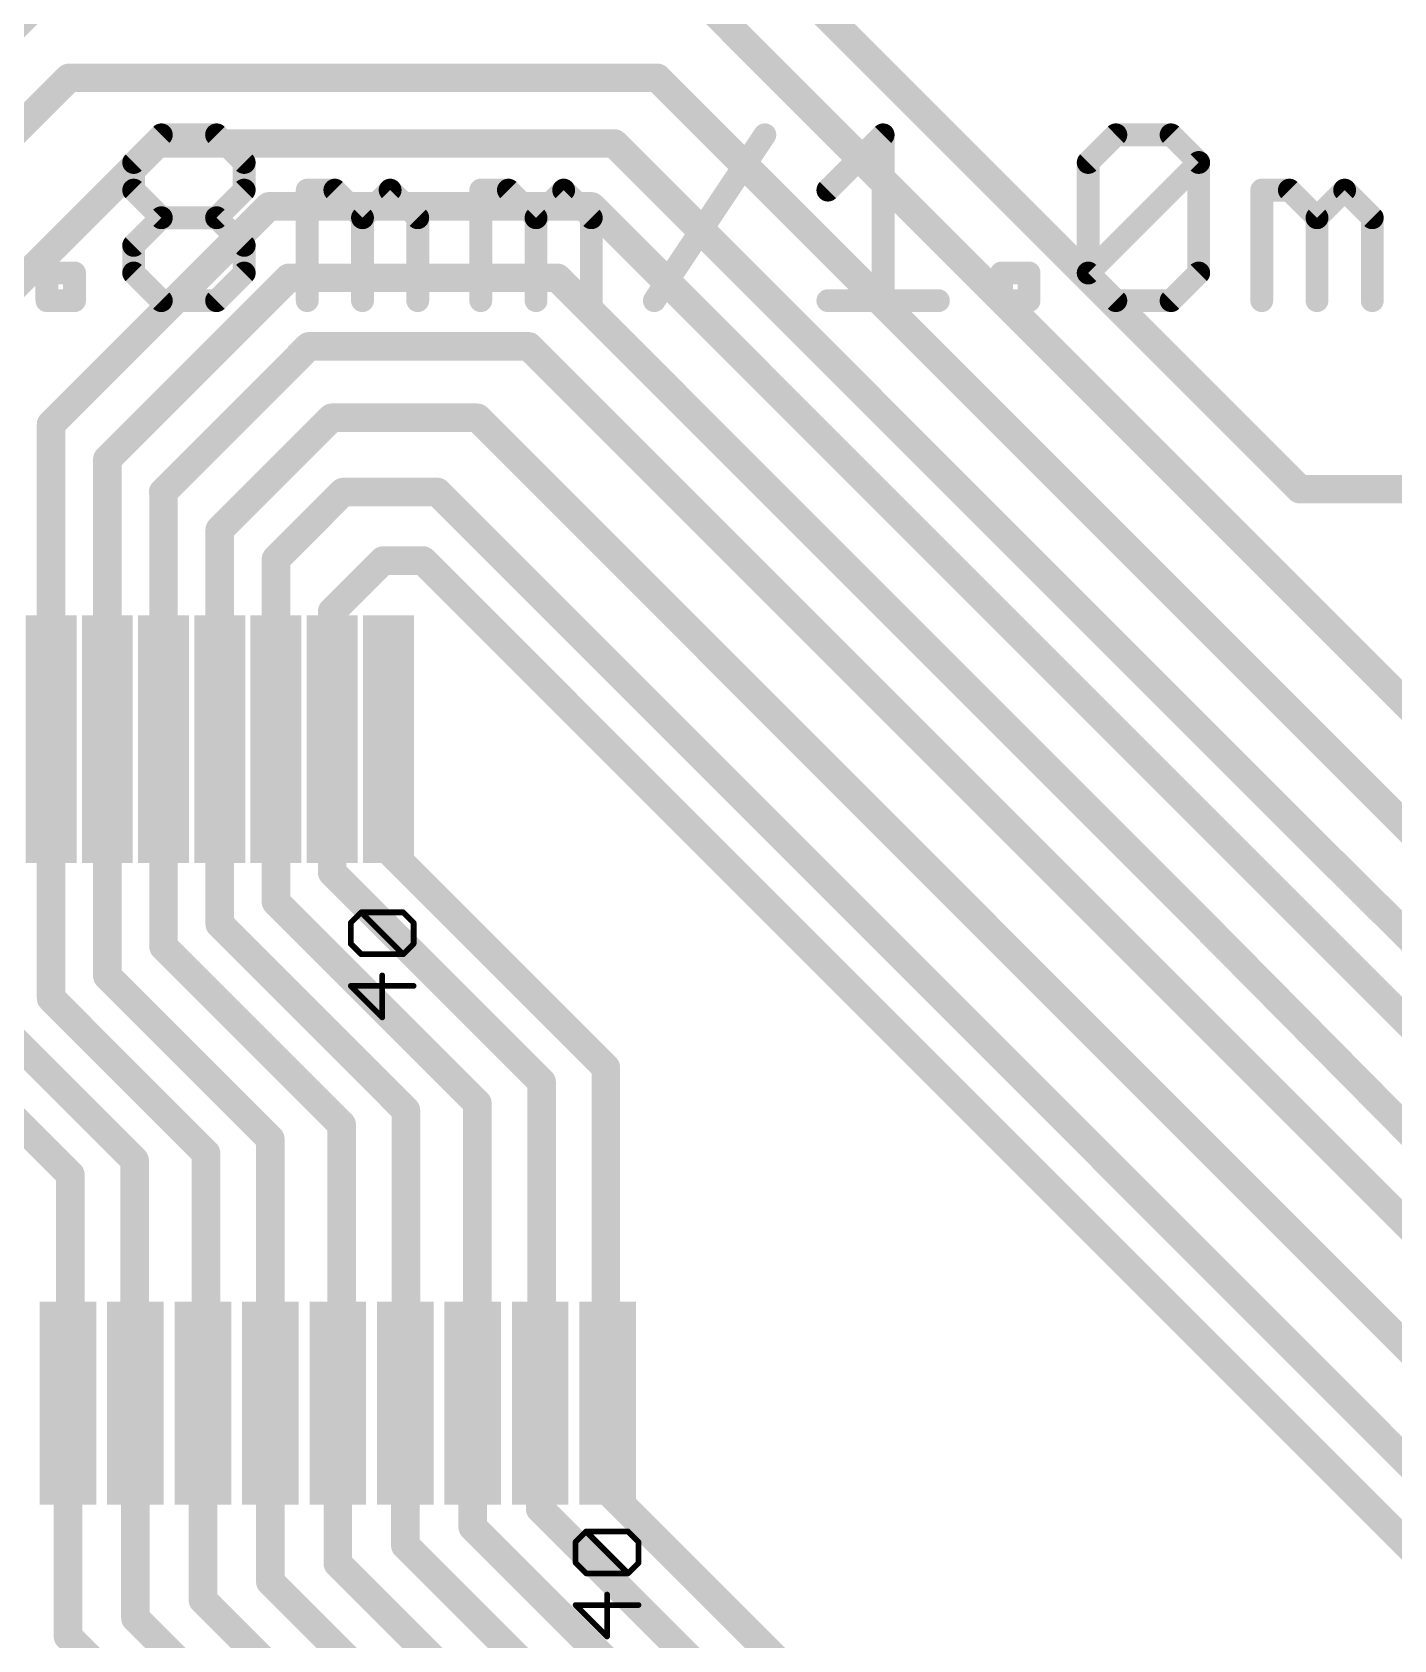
# Model space of a CAD drawing. Extents: x -28 to 28, y -5.2 to 53.3.
# Drawn here: x 6.58 to 18.69, y 17.71 to 32 of the extents above; entities that cross this region are included whole.
import ezdxf

# ---------------------------------------------------------------- set-up
doc = ezdxf.new("R2010")
doc.units = 0
for name, color, linetype in [('1', 12, 'CONTINUOUS'), ('21', 40, 'CONTINUOUS'), ('29', 253, 'CONTINUOUS')]:
    doc.layers.add(name, color=color, linetype=linetype)

# ---------------------------------------------------------------- blocks, each defined once
blk = doc.blocks.new('RECT')
blk.add_solid([(-0.5, -0.5), (0.5, -0.5), (-0.5, 0.5), (0.5, 0.5)])

msp = doc.modelspace()

# ---------------------------------------------------------------- linework, layer by layer
at = {"layer": '1', "const_width": 0.254}
for points in [[(12.954, 32.8422), (17.8562, 27.94)], [(5.3721, 31.0007), (6.6294, 32.258)], [(12.573, 32.258), (19.431, 25.4)], [(5.9055, 30.5943), (6.9088, 31.5976)], [(6.9088, 31.5976), (12.1412, 31.5976)], [(12.1412, 31.5976), (20.8788, 22.86)], [(6.3373, 29.6545), (7.6962, 31.0134)], [(7.6962, 31.0134), (11.7602, 31.0134)], [(11.7602, 31.0134), (18.034, 24.7396)], [(6.8072, 28.575), (8.6868, 30.4546)], [(8.6868, 30.4546), (11.557, 30.4546)], [(11.557, 30.4546), (24.1046, 17.907)], [(7.3406, 28.2956), (8.8646, 29.8196)], [(8.8646, 29.8196), (11.2522, 29.8196)], [(11.2522, 29.8196), (16.9164, 24.1554)], [(7.747, 27.9146), (9.0424, 29.21)], [(9.0424, 29.21), (10.9982, 29.21)], [(10.9982, 29.21), (24.765, 15.4432)], [(6.75, 28.5178), (6.8072, 28.575)], [(6.75, 25.7175), (6.75, 28.5178)], [(6.8072, 28.575), (6.7818, 28.5496)], [(8.25, 27.5794), (9.2456, 28.575)], [(9.2456, 28.575), (10.541, 28.575)], [(10.541, 28.575), (24.13, 14.986)], [(7.25, 28.205), (7.3406, 28.2956)], [(7.25, 25.7175), (7.25, 28.205)], [(7.3406, 28.2956), (7.3152, 28.2702)], [(7.75, 27.9116), (7.747, 27.9146)], [(7.75, 25.7175), (7.75, 27.9116)], [(8.7884, 27.3558), (9.3472, 27.9146)], [(9.3472, 27.9146), (10.1854, 27.9146)], [(10.1854, 27.9146), (23.495, 14.605)], [(17.8562, 27.94), (26.67, 27.94)], [(8.25, 25.7175), (8.25, 27.5794)], [(8.75, 27.3174), (8.7884, 27.3558)], [(8.7884, 27.3558), (8.763, 27.3304)], [(8.75, 25.7175), (8.75, 27.3174)], [(9.25, 26.8522), (9.7028, 27.305)], [(9.7028, 27.305), (10.0584, 27.305)], [(10.0584, 27.305), (22.606, 14.7574)], [(9.25, 25.7175), (9.25, 26.8522)], [(6.75, 23.4125), (6.75, 25.7175)], [(7.25, 23.611), (7.25, 25.7175)], [(7.75, 23.873), (7.75, 25.7175)], [(8.25, 24.0715), (8.25, 25.7175)], [(8.75, 24.27), (8.75, 25.7175)], [(9.25, 25.7175), (9.2329, 25.7175)], [(9.25, 24.532), (9.25, 25.7175)], [(9.75, 24.7305), (9.75, 25.7175)], [(11.684, 22.7965), (9.75, 24.7305)], [(18.034, 24.7396), (21.336, 21.463)], [(11.1125, 22.6695), (9.25, 24.532)], [(10.541, 22.479), (8.75, 24.27)], [(9.906, 22.4155), (8.25, 24.0715)], [(16.9164, 24.1554), (24.2824, 16.7132)], [(9.3345, 22.2885), (7.75, 23.873)], [(8.6995, 22.1615), (7.25, 23.611)], [(8.128, 22.0345), (6.75, 23.4125)], [(7.493, 21.971), (6.25, 23.214)], [(6.9215, 21.844), (5.75, 23.0155)], [(11.684, 19.812), (11.684, 22.7965)], [(11.1125, 19.8245), (11.1125, 22.6695)], [(10.541, 19.8755), (10.541, 22.479)], [(9.906, 19.939), (9.906, 22.4155)], [(9.3345, 19.812), (9.3345, 22.2885)], [(8.128, 19.812), (8.128, 22.0345)], [(8.6995, 19.812), (8.6995, 22.1615)], [(7.493, 19.812), (7.493, 21.971)], [(6.9215, 19.8335), (6.9215, 21.844)], [(9.9, 19.933), (9.906, 19.939)], [(9.9, 19.812), (9.9, 19.933)], [(6.9, 19.812), (6.9215, 19.8335)], [(6.9, 17.738), (6.9, 19.812)], [(7.5, 19.812), (7.493, 19.812)], [(7.5, 17.9), (7.5, 19.812)], [(8.1, 18.062), (8.1, 19.812)], [(8.1, 19.812), (8.1, 19.713)], [(8.1, 19.812), (8.128, 19.812)], [(8.7, 19.812), (8.6995, 19.812)], [(8.7, 18.224), (8.7, 19.812)], [(8.7, 19.812), (8.7, 19.749)], [(9.3, 19.7775), (9.271, 19.7485)], [(9.3, 18.386), (9.3, 19.812)], [(9.3, 19.812), (9.3, 19.7775)], [(9.3, 19.7775), (9.3345, 19.812)], [(9.9, 18.548), (9.9, 19.812)], [(9.9, 19.812), (9.9, 19.679)], [(10.5, 19.8345), (10.541, 19.8755)], [(10.5, 19.812), (10.5, 19.8345)], [(10.5, 18.71), (10.5, 19.812)], [(11.1, 19.812), (11.1125, 19.8245)], [(11.1, 18.872), (11.1, 19.812)], [(11.7, 19.812), (11.684, 19.812)], [(11.7, 19.034), (11.7, 19.812)], [(8.1, 19.713), (8.128, 19.685)], [(9.9, 19.679), (9.906, 19.685)], [(11.7, 19.034), (11.684, 19.05)], [(13.65, 17.084), (11.7, 19.034)], [(12.954, 17.018), (11.1, 18.872)], [(12.25, 16.96), (10.5, 18.71)], [(11.557, 16.891), (9.9, 18.548)], [(10.795, 16.891), (9.3, 18.386)], [(10.16, 16.764), (8.7, 18.224)], [(9.525, 16.637), (8.1, 18.062)], [(8.763, 16.637), (7.5, 17.9)], [(8.05, 16.588), (6.9, 17.738)]]:
    msp.add_lwpolyline(points, dxfattribs=at)
at = {"layer": '1', "const_width": 0.127}
for points in [[(6.9088, 31.6611, 1), (6.9088, 31.5341)], [(6.9537, 31.5527, 1), (6.8639, 31.6425)], [(12.1861, 31.6425, 1), (12.0963, 31.5527)], [(12.1412, 31.5341, 1), (12.1412, 31.6611)], [(7.6962, 31.0769, 1), (7.6962, 30.9499)], [(7.7411, 30.9685, 1), (7.6513, 31.0583)], [(11.8051, 31.0583, 1), (11.7153, 30.9685)], [(11.7602, 30.9499, 1), (11.7602, 31.0769)], [(8.6868, 30.5181, 1), (8.6868, 30.3911)], [(8.7317, 30.4097, 1), (8.6419, 30.4995)], [(11.6019, 30.4995, 1), (11.5121, 30.4097)], [(11.557, 30.3911, 1), (11.557, 30.5181)], [(8.8646, 29.8831, 1), (8.8646, 29.7561)], [(8.9095, 29.7747, 1), (8.8197, 29.8645)], [(11.2971, 29.8645, 1), (11.2073, 29.7747)], [(11.2522, 29.7561, 1), (11.2522, 29.8831)], [(9.0424, 29.2735, 1), (9.0424, 29.1465)], [(9.0873, 29.1651, 1), (8.9975, 29.2549)], [(11.0431, 29.2549, 1), (10.9533, 29.1651)], [(10.9982, 29.1465, 1), (10.9982, 29.2735)], [(6.8135, 28.5178, 1), (6.6865, 28.5178)], [(6.7051, 28.5627, 1), (6.7949, 28.4729)], [(6.7369, 28.5945, 1), (6.8267, 28.5047)], [(6.7623, 28.6199, 1), (6.8521, 28.5301)], [(6.8521, 28.5301, 1), (6.7623, 28.6199)], [(6.8521, 28.5301, 1), (6.7623, 28.6199)], [(9.2456, 28.6385, 1), (9.2456, 28.5115)], [(9.2905, 28.5301, 1), (9.2007, 28.6199)], [(10.5859, 28.6199, 1), (10.4961, 28.5301)], [(10.541, 28.5115, 1), (10.541, 28.6385)], [(7.3135, 28.205, 1), (7.1865, 28.205)], [(7.2051, 28.2499, 1), (7.2949, 28.1601)], [(7.2703, 28.3151, 1), (7.3601, 28.2253)], [(7.2957, 28.3405, 1), (7.3855, 28.2507)], [(7.3855, 28.2507, 1), (7.2957, 28.3405)], [(7.3855, 28.2507, 1), (7.2957, 28.3405)], [(7.7919, 27.9595, 1), (7.7021, 27.8697)], [(7.7021, 27.9595, 1), (7.7919, 27.8697)], [(7.8135, 27.9116, 1), (7.6865, 27.9116)], [(9.3472, 27.9781, 1), (9.3472, 27.8511)], [(9.3921, 27.8697, 1), (9.3023, 27.9595)], [(10.2303, 27.9595, 1), (10.1405, 27.8697)], [(10.1854, 27.8511, 1), (10.1854, 27.9781)], [(17.8562, 28.0035, 1), (17.8562, 27.8765)], [(17.8113, 27.8951, 1), (17.9011, 27.9849)], [(7.7051, 27.8667, 1), (7.7949, 27.9565)], [(8.3135, 27.5794, 1), (8.1865, 27.5794)], [(8.2051, 27.6243, 1), (8.2949, 27.5345)], [(8.7435, 27.4007, 1), (8.8333, 27.3109)], [(8.8333, 27.3109, 1), (8.7435, 27.4007)], [(8.8333, 27.3109, 1), (8.7435, 27.4007)], [(8.8135, 27.3174, 1), (8.6865, 27.3174)], [(8.7051, 27.3623, 1), (8.7949, 27.2725)], [(8.7181, 27.3753, 1), (8.8079, 27.2855)], [(9.7028, 27.3685, 1), (9.7028, 27.2415)], [(9.7477, 27.2601, 1), (9.6579, 27.3499)], [(10.1033, 27.3499, 1), (10.0135, 27.2601)], [(10.0584, 27.2415, 1), (10.0584, 27.3685)], [(9.3135, 26.8522, 1), (9.1865, 26.8522)], [(9.2051, 26.8971, 1), (9.2949, 26.8073)], [(6.8135, 25.7175, 1), (6.6865, 25.7175)], [(6.6865, 25.7175, 1), (6.8135, 25.7175)], [(7.3135, 25.7175, 1), (7.1865, 25.7175)], [(7.1865, 25.7175, 1), (7.3135, 25.7175)], [(7.8135, 25.7175, 1), (7.6865, 25.7175)], [(7.6865, 25.7175, 1), (7.8135, 25.7175)], [(8.3135, 25.7175, 1), (8.1865, 25.7175)], [(8.1865, 25.7175, 1), (8.3135, 25.7175)], [(8.8135, 25.7175, 1), (8.6865, 25.7175)], [(8.6865, 25.7175, 1), (8.8135, 25.7175)], [(9.2329, 25.781, 1), (9.2329, 25.654)], [(9.3135, 25.7175, 1), (9.1865, 25.7175)], [(9.1865, 25.7175, 1), (9.3135, 25.7175)], [(9.25, 25.654, 1), (9.25, 25.781)], [(9.8135, 25.7175, 1), (9.6865, 25.7175)], [(9.7949, 24.7754, 1), (9.7051, 24.6856)], [(9.6865, 24.7305, 1), (9.8135, 24.7305)], [(18.0787, 24.7847, 1), (17.9893, 24.6945)], [(17.9891, 24.6947, 1), (18.0789, 24.7845)], [(9.2949, 24.5769, 1), (9.2051, 24.4871)], [(9.1865, 24.532, 1), (9.3135, 24.532)], [(8.7949, 24.3149, 1), (8.7051, 24.2251)], [(8.6865, 24.27, 1), (8.8135, 24.27)], [(8.2949, 24.1164, 1), (8.2051, 24.0266)], [(16.9615, 24.2001, 1), (16.8713, 24.1107)], [(16.8715, 24.1105, 1), (16.9613, 24.2003)], [(8.1865, 24.0715, 1), (8.3135, 24.0715)], [(7.7949, 23.9179, 1), (7.7051, 23.8281)], [(7.6865, 23.873, 1), (7.8135, 23.873)], [(7.2949, 23.6559, 1), (7.2051, 23.5661)], [(7.1865, 23.611, 1), (7.3135, 23.611)], [(6.7949, 23.4574, 1), (6.7051, 23.3676)], [(6.6865, 23.4125, 1), (6.8135, 23.4125)], [(11.7475, 22.7965, 1), (11.6205, 22.7965)], [(11.6391, 22.7516, 1), (11.7289, 22.8414)], [(11.176, 22.6695, 1), (11.049, 22.6695)], [(11.0676, 22.6246, 1), (11.1574, 22.7144)], [(10.6045, 22.479, 1), (10.4775, 22.479)], [(9.9695, 22.4155, 1), (9.8425, 22.4155)], [(9.8611, 22.3706, 1), (9.9509, 22.4604)], [(10.4961, 22.4341, 1), (10.5859, 22.5239)], [(9.398, 22.2885, 1), (9.271, 22.2885)], [(9.2896, 22.2436, 1), (9.3794, 22.3334)], [(8.1915, 22.0345, 1), (8.0645, 22.0345)], [(8.763, 22.1615, 1), (8.636, 22.1615)], [(8.6546, 22.1166, 1), (8.7444, 22.2064)], [(7.5565, 21.971, 1), (7.4295, 21.971)], [(7.4481, 21.9261, 1), (7.5379, 22.0159)], [(8.0831, 21.9896, 1), (8.1729, 22.0794)], [(6.985, 21.844, 1), (6.858, 21.844)], [(6.8766, 21.7991, 1), (6.9664, 21.8889)], [(9.9635, 19.933, 1), (9.8365, 19.933)], [(9.8551, 19.9779, 1), (9.9449, 19.8881)], [(9.9509, 19.8941, 1), (9.8611, 19.9839)], [(6.9635, 19.812, 1), (6.8365, 19.812)], [(6.8551, 19.8569, 1), (6.9449, 19.7671)], [(6.858, 19.8335, 1), (6.985, 19.8335)], [(6.9664, 19.7886, 1), (6.8766, 19.8784)], [(7.493, 19.8755, 1), (7.493, 19.7485)], [(7.4295, 19.812, 1), (7.5565, 19.812)], [(7.5635, 19.812, 1), (7.4365, 19.812)], [(7.5, 19.7485, 1), (7.5, 19.8755)], [(8.1635, 19.812, 1), (8.0365, 19.812)], [(8.1635, 19.812, 1), (8.0365, 19.812)], [(8.1, 19.8755, 1), (8.1, 19.7485)], [(8.0645, 19.812, 1), (8.1915, 19.812)], [(8.128, 19.7485, 1), (8.128, 19.8755)], [(8.6995, 19.8755, 1), (8.6995, 19.7485)], [(8.636, 19.812, 1), (8.763, 19.812)], [(8.7635, 19.812, 1), (8.6365, 19.812)], [(8.7635, 19.812, 1), (8.6365, 19.812)], [(8.7, 19.7485, 1), (8.7, 19.8755)], [(9.3635, 19.812, 1), (9.2365, 19.812)], [(9.3635, 19.812, 1), (9.2365, 19.812)], [(9.2551, 19.8224, 1), (9.3449, 19.7326)], [(9.3449, 19.7326, 1), (9.2551, 19.8224)], [(9.271, 19.812, 1), (9.398, 19.812)], [(9.3794, 19.7671, 1), (9.2896, 19.8569)], [(9.9635, 19.812, 1), (9.8365, 19.812)], [(9.9635, 19.812, 1), (9.8365, 19.812)], [(9.8365, 19.812, 1), (9.9635, 19.812)], [(9.8425, 19.939, 1), (9.9695, 19.939)], [(10.5635, 19.8345, 1), (10.4365, 19.8345)], [(10.4551, 19.8794, 1), (10.5449, 19.7896)], [(10.5635, 19.812, 1), (10.4365, 19.812)], [(10.4365, 19.812, 1), (10.5635, 19.812)], [(10.4775, 19.8755, 1), (10.6045, 19.8755)], [(10.5859, 19.8306, 1), (10.4961, 19.9204)], [(11.1635, 19.812, 1), (11.0365, 19.812)], [(11.0551, 19.8569, 1), (11.1449, 19.7671)], [(11.049, 19.8245, 1), (11.176, 19.8245)], [(11.1574, 19.7796, 1), (11.0676, 19.8694)], [(11.684, 19.8755, 1), (11.684, 19.7485)], [(11.6205, 19.812, 1), (11.7475, 19.812)], [(11.7635, 19.812, 1), (11.6365, 19.812)], [(11.7, 19.7485, 1), (11.7, 19.8755)], [(8.1449, 19.7579, 1), (8.0551, 19.6681)], [(8.0365, 19.713, 1), (8.1635, 19.713)], [(8.0831, 19.6401, 1), (8.1729, 19.7299)], [(8.6365, 19.749, 1), (8.7635, 19.749)], [(9.2261, 19.7934, 1), (9.3159, 19.7036)], [(9.2365, 19.7775, 1), (9.3635, 19.7775)], [(9.8551, 19.7239, 1), (9.9449, 19.6341)], [(9.8365, 19.679, 1), (9.9635, 19.679)], [(9.9509, 19.6401, 1), (9.8611, 19.7299)], [(11.7289, 19.0949, 1), (11.6391, 19.0051)], [(11.7449, 19.0789, 1), (11.6551, 18.9891)], [(11.6365, 19.034, 1), (11.7635, 19.034)], [(11.6551, 18.9891, 1), (11.7449, 19.0789)], [(11.1449, 18.9169, 1), (11.0551, 18.8271)], [(11.0365, 18.872, 1), (11.1635, 18.872)], [(10.5449, 18.7549, 1), (10.4551, 18.6651)], [(10.4365, 18.71, 1), (10.5635, 18.71)], [(9.9449, 18.5929, 1), (9.8551, 18.5031)], [(9.8365, 18.548, 1), (9.9635, 18.548)], [(9.3449, 18.4309, 1), (9.2551, 18.3411)], [(9.2365, 18.386, 1), (9.3635, 18.386)], [(8.7449, 18.2689, 1), (8.6551, 18.1791)], [(8.1449, 18.1069, 1), (8.0551, 18.0171)], [(8.6365, 18.224, 1), (8.7635, 18.224)], [(7.5449, 17.9449, 1), (7.4551, 17.8551)], [(8.0365, 18.062, 1), (8.1635, 18.062)], [(7.4365, 17.9, 1), (7.5635, 17.9)], [(6.9449, 17.7829, 1), (6.8551, 17.6931)], [(6.8365, 17.738, 1), (6.9635, 17.738)]]:
    msp.add_lwpolyline(points, format="xyb", dxfattribs=at)
at = {"layer": '21'}
for points, const_width in [([(7.4845, 30.8451), (7.7303, 31.0909)], 0.2032), ([(7.7303, 31.0909), (8.2217, 31.0909)], 0.2032), ([(8.2217, 31.0909), (8.4675, 30.8451)], 0.2032), ([(12.1153, 29.6164), (13.0983, 31.0909)], 0.2032), ([(13.6589, 30.5994), (14.1504, 31.0909)], 0.2032), ([(14.1504, 31.0909), (14.1504, 29.6164)], 0.2032), ([(15.9744, 30.8451), (16.2201, 31.0909)], 0.2032), ([(16.2201, 31.0909), (16.7116, 31.0909)], 0.2032), ([(16.7116, 31.0909), (16.9573, 30.8451)], 0.2032), ([(7.4845, 30.5994), (7.4845, 30.8451)], 0.2032), ([(8.4675, 30.8451), (8.4675, 30.5994)], 0.2032), ([(15.9744, 29.8621), (15.9744, 30.8451)], 0.2032), ([(15.9744, 29.8621), (16.9573, 30.8451)], 0.2032), ([(16.9573, 30.8451), (16.9573, 29.8621)], 0.2032), ([(7.7303, 30.3536), (7.4845, 30.5994)], 0.2032), ([(8.4675, 30.5994), (8.2217, 30.3536)], 0.2032), ([(9.0281, 29.6164), (9.0281, 30.5994)], 0.2032), ([(9.0281, 30.5994), (9.2739, 30.5994)], 0.2032), ([(9.2739, 30.5994), (9.5196, 30.3536)], 0.2032), ([(9.5196, 30.3536), (9.7653, 30.5994)], 0.2032), ([(9.7653, 30.5994), (10.0111, 30.3536)], 0.2032), ([(10.5717, 29.6164), (10.5717, 30.5994)], 0.2032), ([(10.5717, 30.5994), (10.8175, 30.5994)], 0.2032), ([(10.8175, 30.5994), (11.0632, 30.3536)], 0.2032), ([(11.0632, 30.3536), (11.309, 30.5994)], 0.2032), ([(11.309, 30.5994), (11.5547, 30.3536)], 0.2032), ([(17.518, 29.6164), (17.518, 30.5994)], 0.2032), ([(17.518, 30.5994), (17.7637, 30.5994)], 0.2032), ([(17.7637, 30.5994), (18.0094, 30.3536)], 0.2032), ([(18.0094, 30.3536), (18.2552, 30.5994)], 0.2032), ([(18.2552, 30.5994), (18.5009, 30.3536)], 0.2032), ([(7.4845, 30.1079), (7.7303, 30.3536)], 0.2032), ([(7.7303, 30.3536), (8.2217, 30.3536)], 0.2032), ([(8.2217, 30.3536), (8.4675, 30.1079)], 0.2032), ([(9.5196, 30.3536), (9.5196, 29.6164)], 0.2032), ([(10.0111, 30.3536), (10.0111, 29.6164)], 0.2032), ([(11.0632, 30.3536), (11.0632, 29.6164)], 0.2032), ([(11.5547, 30.3536), (11.5547, 29.6164)], 0.2032), ([(18.0094, 30.3536), (18.0094, 29.6164)], 0.2032), ([(18.5009, 30.3536), (18.5009, 29.6164)], 0.2032), ([(7.4845, 29.8621), (7.4845, 30.1079)], 0.2032), ([(8.4675, 30.1079), (8.4675, 29.8621)], 0.2032), ([(6.7127, 29.6164), (6.7127, 29.8621)], 0.2032), ([(6.7127, 29.8621), (6.9585, 29.8621)], 0.2032), ([(6.9585, 29.8621), (6.9585, 29.6164)], 0.2032), ([(7.7303, 29.6164), (7.4845, 29.8621)], 0.2032), ([(8.4675, 29.8621), (8.2217, 29.6164)], 0.2032), ([(15.2025, 29.6164), (15.2025, 29.8621)], 0.2032), ([(15.2025, 29.8621), (15.4483, 29.8621)], 0.2032), ([(15.4483, 29.8621), (15.4483, 29.6164)], 0.2032), ([(16.2201, 29.6164), (15.9744, 29.8621)], 0.2032), ([(16.9573, 29.8621), (16.7116, 29.6164)], 0.2032), ([(6.9585, 29.6164), (6.7127, 29.6164)], 0.2032), ([(8.2217, 29.6164), (7.7303, 29.6164)], 0.2032), ([(13.6589, 29.6164), (14.6419, 29.6164)], 0.2032), ([(15.4483, 29.6164), (15.2025, 29.6164)], 0.2032), ([(16.7116, 29.6164), (16.2201, 29.6164)], 0.2032), ([(9.4153, 24.0838), (9.5085, 24.1771)], 0.0508), ([(9.5085, 24.1771), (9.8814, 24.1771)], 0.0508), ([(9.8814, 23.8042), (9.5085, 24.1771)], 0.0508), ([(9.8814, 24.1771), (9.9746, 24.0838)], 0.0508), ([(9.4153, 23.8974), (9.4153, 24.0838)], 0.0508), ([(9.9746, 24.0838), (9.9746, 23.8974)], 0.0508), ([(9.5085, 23.8042), (9.4153, 23.8974)], 0.0508), ([(9.9746, 23.8974), (9.8814, 23.8042)], 0.0508), ([(9.8814, 23.8042), (9.5085, 23.8042)], 0.0508), ([(9.695, 23.2429), (9.695, 23.6158)], 0.0508), ([(9.9746, 23.5225), (9.4153, 23.5225)], 0.0508), ([(9.4153, 23.5225), (9.695, 23.2429)], 0.0508), ([(11.4153, 18.5783), (11.5085, 18.6716)], 0.0508), ([(11.4153, 18.3919), (11.4153, 18.5783)], 0.0508), ([(11.5085, 18.6716), (11.8814, 18.6716)], 0.0508), ([(11.8814, 18.2987), (11.5085, 18.6716)], 0.0508), ([(11.8814, 18.6716), (11.9746, 18.5783)], 0.0508), ([(11.9746, 18.5783), (11.9746, 18.3919)], 0.0508), ([(11.5085, 18.2987), (11.4153, 18.3919)], 0.0508), ([(11.8814, 18.2987), (11.5085, 18.2987)], 0.0508), ([(11.9746, 18.3919), (11.8814, 18.2987)], 0.0508), ([(11.9746, 18.017), (11.4153, 18.017)], 0.0508), ([(11.4153, 18.017), (11.695, 17.7374)], 0.0508), ([(11.695, 17.7374), (11.695, 18.1103)], 0.0508)]:
    msp.add_lwpolyline(points, dxfattribs=dict(at, const_width=const_width))
for points, const_width in [([(7.7303, 31.1417, 1), (7.7303, 31.0401)], 0.1016), ([(7.7662, 31.0549, 1), (7.6943, 31.1268)], 0.1016), ([(8.2577, 31.1268, 1), (8.1858, 31.0549)], 0.1016), ([(8.2217, 31.0401, 1), (8.2217, 31.1417)], 0.1016), ([(13.1406, 31.0627, 1), (13.056, 31.119)], 0.1016), ([(14.2012, 31.0909, 1), (14.0996, 31.0909)], 0.1016), ([(14.1863, 31.0549, 1), (14.1145, 31.1268)], 0.1016), ([(16.2201, 31.1417, 1), (16.2201, 31.0401)], 0.1016), ([(16.256, 31.0549, 1), (16.1842, 31.1268)], 0.1016), ([(16.7475, 31.1268, 1), (16.6757, 31.0549)], 0.1016), ([(16.7116, 31.0401, 1), (16.7116, 31.1417)], 0.1016), ([(7.5353, 30.8451, 1), (7.4337, 30.8451)], 0.1016), ([(7.4486, 30.881, 1), (7.5204, 30.8092)], 0.1016), ([(8.5183, 30.8451, 1), (8.4167, 30.8451)], 0.1016), ([(8.4316, 30.8092, 1), (8.5034, 30.881)], 0.1016), ([(15.9384, 30.881, 1), (16.0103, 30.8092)], 0.1016), ([(16.0252, 30.8451, 1), (15.9236, 30.8451)], 0.1016), ([(17.0081, 30.8451, 1), (16.9065, 30.8451)], 0.1016), ([(16.9932, 30.8092, 1), (16.9214, 30.881)], 0.1016), ([(16.9214, 30.8092, 1), (16.9932, 30.881)], 0.1016), ([(7.5204, 30.6353, 1), (7.4486, 30.5635)], 0.1016), ([(7.4337, 30.5994, 1), (7.5353, 30.5994)], 0.1016), ([(8.4167, 30.5994, 1), (8.5183, 30.5994)], 0.1016), ([(8.5034, 30.5635, 1), (8.4316, 30.6353)], 0.1016), ([(9.0789, 30.5994, 1), (8.9773, 30.5994)], 0.1016), ([(9.0281, 30.6502, 1), (9.0281, 30.5486)], 0.1016), ([(9.3098, 30.6353, 1), (9.2379, 30.5635)], 0.1016), ([(9.2739, 30.5486, 1), (9.2739, 30.6502)], 0.1016), ([(9.8013, 30.6353, 1), (9.7294, 30.5635)], 0.1016), ([(9.8013, 30.5635, 1), (9.7294, 30.6353)], 0.1016), ([(10.6225, 30.5994, 1), (10.5209, 30.5994)], 0.1016), ([(10.5717, 30.6502, 1), (10.5717, 30.5486)], 0.1016), ([(10.8534, 30.6353, 1), (10.7815, 30.5635)], 0.1016), ([(10.8175, 30.5486, 1), (10.8175, 30.6502)], 0.1016), ([(11.3449, 30.6353, 1), (11.273, 30.5635)], 0.1016), ([(11.3449, 30.5635, 1), (11.273, 30.6353)], 0.1016), ([(13.623, 30.6353, 1), (13.6949, 30.5635)], 0.1016), ([(17.5688, 30.5994, 1), (17.4672, 30.5994)], 0.1016), ([(17.518, 30.6502, 1), (17.518, 30.5486)], 0.1016), ([(17.7996, 30.6353, 1), (17.7278, 30.5635)], 0.1016), ([(17.7637, 30.5486, 1), (17.7637, 30.6502)], 0.1016), ([(18.2911, 30.6353, 1), (18.2193, 30.5635)], 0.1016), ([(18.2911, 30.5635, 1), (18.2193, 30.6353)], 0.1016), ([(7.7303, 30.4044, 1), (7.7303, 30.3028)], 0.1016), ([(7.7662, 30.3177, 1), (7.6943, 30.3895)], 0.1016), ([(8.2577, 30.3895, 1), (8.1858, 30.3177)], 0.1016), ([(8.2217, 30.3028, 1), (8.2217, 30.4044)], 0.1016), ([(9.5704, 30.3536, 1), (9.4688, 30.3536)], 0.1016), ([(10.0619, 30.3536, 1), (9.9603, 30.3536)], 0.1016), ([(11.114, 30.3536, 1), (11.0124, 30.3536)], 0.1016), ([(11.6055, 30.3536, 1), (11.5039, 30.3536)], 0.1016), ([(18.0602, 30.3536, 1), (17.9586, 30.3536)], 0.1016), ([(18.5517, 30.3536, 1), (18.4501, 30.3536)], 0.1016), ([(7.6943, 30.3177, 1), (7.7662, 30.3895)], 0.1016), ([(8.1858, 30.3895, 1), (8.2577, 30.3177)], 0.1016), ([(9.4837, 30.3895, 1), (9.5555, 30.3177)], 0.1016), ([(9.4837, 30.3177, 1), (9.5555, 30.3895)], 0.1016), ([(9.9752, 30.3177, 1), (10.047, 30.3895)], 0.1016), ([(11.0273, 30.3895, 1), (11.0991, 30.3177)], 0.1016), ([(11.0273, 30.3177, 1), (11.0991, 30.3895)], 0.1016), ([(11.5188, 30.3177, 1), (11.5906, 30.3895)], 0.1016), ([(17.9735, 30.3895, 1), (18.0454, 30.3177)], 0.1016), ([(17.9735, 30.3177, 1), (18.0454, 30.3895)], 0.1016), ([(18.465, 30.3177, 1), (18.5368, 30.3895)], 0.1016), ([(7.5353, 30.1079, 1), (7.4337, 30.1079)], 0.1016), ([(7.4486, 30.1438, 1), (7.5204, 30.072)], 0.1016), ([(8.5183, 30.1079, 1), (8.4167, 30.1079)], 0.1016), ([(8.4316, 30.072, 1), (8.5034, 30.1438)], 0.1016), ([(6.7635, 29.8621, 1), (6.6619, 29.8621)], 0.1016), ([(6.7127, 29.9129, 1), (6.7127, 29.8113)], 0.1016), ([(7.0093, 29.8621, 1), (6.9077, 29.8621)], 0.1016), ([(6.9585, 29.8113, 1), (6.9585, 29.9129)], 0.1016), ([(7.5204, 29.8981, 1), (7.4486, 29.8262)], 0.1016), ([(7.4337, 29.8621, 1), (7.5353, 29.8621)], 0.1016), ([(8.4167, 29.8621, 1), (8.5183, 29.8621)], 0.1016), ([(8.5034, 29.8262, 1), (8.4316, 29.8981)], 0.1016), ([(15.2533, 29.8621, 1), (15.1517, 29.8621)], 0.1016), ([(15.2025, 29.9129, 1), (15.2025, 29.8113)], 0.1016), ([(15.4991, 29.8621, 1), (15.3975, 29.8621)], 0.1016), ([(15.4483, 29.8113, 1), (15.4483, 29.9129)], 0.1016), ([(16.0103, 29.8981, 1), (15.9384, 29.8262)], 0.1016), ([(15.9384, 29.8981, 1), (16.0103, 29.8262)], 0.1016), ([(15.9236, 29.8621, 1), (16.0252, 29.8621)], 0.1016), ([(16.9065, 29.8621, 1), (17.0081, 29.8621)], 0.1016), ([(16.9932, 29.8262, 1), (16.9214, 29.8981)], 0.1016), ([(6.7127, 29.6672, 1), (6.7127, 29.5656)], 0.1016), ([(6.6619, 29.6164, 1), (6.7635, 29.6164)], 0.1016), ([(6.9077, 29.6164, 1), (7.0093, 29.6164)], 0.1016), ([(6.9585, 29.5656, 1), (6.9585, 29.6672)], 0.1016), ([(7.7303, 29.6672, 1), (7.7303, 29.5656)], 0.1016), ([(7.6943, 29.5805, 1), (7.7662, 29.6523)], 0.1016), ([(8.1858, 29.6523, 1), (8.2577, 29.5805)], 0.1016), ([(8.2217, 29.5656, 1), (8.2217, 29.6672)], 0.1016), ([(8.9773, 29.6164, 1), (9.0789, 29.6164)], 0.1016), ([(9.4688, 29.6164, 1), (9.5704, 29.6164)], 0.1016), ([(9.9603, 29.6164, 1), (10.0619, 29.6164)], 0.1016), ([(10.5209, 29.6164, 1), (10.6225, 29.6164)], 0.1016), ([(11.0124, 29.6164, 1), (11.114, 29.6164)], 0.1016), ([(11.5039, 29.6164, 1), (11.6055, 29.6164)], 0.1016), ([(12.0731, 29.6446, 1), (12.1576, 29.5882)], 0.1016), ([(13.6589, 29.6672, 1), (13.6589, 29.5656)], 0.1016), ([(14.0996, 29.6164, 1), (14.2012, 29.6164)], 0.1016), ([(14.6419, 29.5656, 1), (14.6419, 29.6672)], 0.1016), ([(15.2025, 29.6672, 1), (15.2025, 29.5656)], 0.1016), ([(15.1517, 29.6164, 1), (15.2533, 29.6164)], 0.1016), ([(15.3975, 29.6164, 1), (15.4991, 29.6164)], 0.1016), ([(15.4483, 29.5656, 1), (15.4483, 29.6672)], 0.1016), ([(16.2201, 29.6672, 1), (16.2201, 29.5656)], 0.1016), ([(16.1842, 29.5805, 1), (16.256, 29.6523)], 0.1016), ([(16.6757, 29.6523, 1), (16.7475, 29.5805)], 0.1016), ([(16.7116, 29.5656, 1), (16.7116, 29.6672)], 0.1016), ([(17.4672, 29.6164, 1), (17.5688, 29.6164)], 0.1016), ([(17.9586, 29.6164, 1), (18.0602, 29.6164)], 0.1016), ([(18.4501, 29.6164, 1), (18.5517, 29.6164)], 0.1016), ([(9.5085, 24.1898, 1), (9.5085, 24.1644)], 0.0254), ([(9.5175, 24.186, 1), (9.4996, 24.1681)], 0.0254), ([(9.5175, 24.1681, 1), (9.4996, 24.186)], 0.0254), ([(9.8904, 24.186, 1), (9.8724, 24.1681)], 0.0254), ([(9.8814, 24.1644, 1), (9.8814, 24.1898)], 0.0254), ([(9.428, 24.0838, 1), (9.4026, 24.0838)], 0.0254), ([(9.4063, 24.0928, 1), (9.4243, 24.0749)], 0.0254), ([(9.9873, 24.0838, 1), (9.9619, 24.0838)], 0.0254), ([(9.9656, 24.0749, 1), (9.9836, 24.0928)], 0.0254), ([(9.4243, 23.9064, 1), (9.4063, 23.8884)], 0.0254), ([(9.4026, 23.8974, 1), (9.428, 23.8974)], 0.0254), ([(9.9619, 23.8974, 1), (9.9873, 23.8974)], 0.0254), ([(9.9836, 23.8884, 1), (9.9656, 23.9064)], 0.0254), ([(9.5085, 23.8169, 1), (9.5085, 23.7915)], 0.0254), ([(9.4996, 23.7952, 1), (9.5175, 23.8132)], 0.0254), ([(9.8724, 23.8132, 1), (9.8904, 23.7952)], 0.0254), ([(9.8724, 23.7952, 1), (9.8904, 23.8132)], 0.0254), ([(9.8814, 23.7915, 1), (9.8814, 23.8169)], 0.0254), ([(9.7077, 23.6158, 1), (9.6823, 23.6158)], 0.0254), ([(9.4153, 23.5352, 1), (9.4153, 23.5098)], 0.0254), ([(9.4243, 23.5315, 1), (9.4063, 23.5136)], 0.0254), ([(9.9746, 23.5098, 1), (9.9746, 23.5352)], 0.0254), ([(9.6823, 23.2429, 1), (9.7077, 23.2429)], 0.0254), ([(9.686, 23.2339, 1), (9.7039, 23.2519)], 0.0254), ([(11.428, 18.5783, 1), (11.4026, 18.5783)], 0.0254), ([(11.4063, 18.5873, 1), (11.4243, 18.5694)], 0.0254), ([(11.5085, 18.6843, 1), (11.5085, 18.6589)], 0.0254), ([(11.5175, 18.6805, 1), (11.4996, 18.6626)], 0.0254), ([(11.5175, 18.6626, 1), (11.4996, 18.6805)], 0.0254), ([(11.8904, 18.6805, 1), (11.8724, 18.6626)], 0.0254), ([(11.8814, 18.6589, 1), (11.8814, 18.6843)], 0.0254), ([(11.9873, 18.5783, 1), (11.9619, 18.5783)], 0.0254), ([(11.9656, 18.5694, 1), (11.9836, 18.5873)], 0.0254), ([(11.4243, 18.4009, 1), (11.4063, 18.3829)], 0.0254), ([(11.4026, 18.3919, 1), (11.428, 18.3919)], 0.0254), ([(11.5085, 18.3114, 1), (11.5085, 18.286)], 0.0254), ([(11.4996, 18.2897, 1), (11.5175, 18.3077)], 0.0254), ([(11.8724, 18.3077, 1), (11.8904, 18.2897)], 0.0254), ([(11.8724, 18.2897, 1), (11.8904, 18.3077)], 0.0254), ([(11.8814, 18.286, 1), (11.8814, 18.3114)], 0.0254), ([(11.9619, 18.3919, 1), (11.9873, 18.3919)], 0.0254), ([(11.9836, 18.3829, 1), (11.9656, 18.4009)], 0.0254), ([(11.4153, 18.0297, 1), (11.4153, 18.0043)], 0.0254), ([(11.4243, 18.026, 1), (11.4063, 18.0081)], 0.0254), ([(11.7077, 18.1103, 1), (11.6823, 18.1103)], 0.0254), ([(11.9746, 18.0043, 1), (11.9746, 18.0297)], 0.0254), ([(11.6823, 17.7374, 1), (11.7077, 17.7374)], 0.0254), ([(11.686, 17.7284, 1), (11.7039, 17.7464)], 0.0254)]:
    msp.add_lwpolyline(points, format="xyb", dxfattribs=dict(at, const_width=const_width))

# ---------------------------------------------------------------- block references
at = {"layer": '1', "rotation": 90}
for p, xscale, yscale in [((6.75, 25.7175), 2, 0.25), ((7.25, 25.7175), 2, 0.25), ((7.75, 25.7175), 2, 0.25), ((8.25, 25.7175), 2, 0.25), ((8.75, 25.7175), 2, 0.25), ((9.25, 25.7175), 2, 0.25), ((9.75, 25.7175), 2, 0.25), ((6.9, 19.812), 1.6, 0.3), ((7.5, 19.812), 1.6, 0.3), ((8.1, 19.812), 1.6, 0.3), ((8.7, 19.812), 1.6, 0.3), ((9.3, 19.812), 1.6, 0.3), ((9.9, 19.812), 1.6, 0.3), ((10.5, 19.812), 1.6, 0.3), ((11.1, 19.812), 1.6, 0.3), ((11.7, 19.812), 1.6, 0.3)]:
    msp.add_blockref('RECT', p, dxfattribs=dict(at, xscale=xscale, yscale=yscale))
at = {"layer": '29', "rotation": 90}
for p, xscale, yscale in [((6.75, 25.7175), 2.2032, 0.4532), ((7.25, 25.7175), 2.2032, 0.4532), ((7.75, 25.7175), 2.2032, 0.4532), ((8.25, 25.7175), 2.2032, 0.4532), ((8.75, 25.7175), 2.2032, 0.4532), ((9.25, 25.7175), 2.2032, 0.4532), ((9.75, 25.7175), 2.2032, 0.4532), ((6.9, 19.812), 1.8032, 0.5032), ((7.5, 19.812), 1.8032, 0.5032), ((8.1, 19.812), 1.8032, 0.5032), ((8.7, 19.812), 1.8032, 0.5032), ((9.3, 19.812), 1.8032, 0.5032), ((9.9, 19.812), 1.8032, 0.5032), ((10.5, 19.812), 1.8032, 0.5032), ((11.1, 19.812), 1.8032, 0.5032), ((11.7, 19.812), 1.8032, 0.5032)]:
    msp.add_blockref('RECT', p, dxfattribs=dict(at, xscale=xscale, yscale=yscale))

doc.saveas('drawing.dxf')
